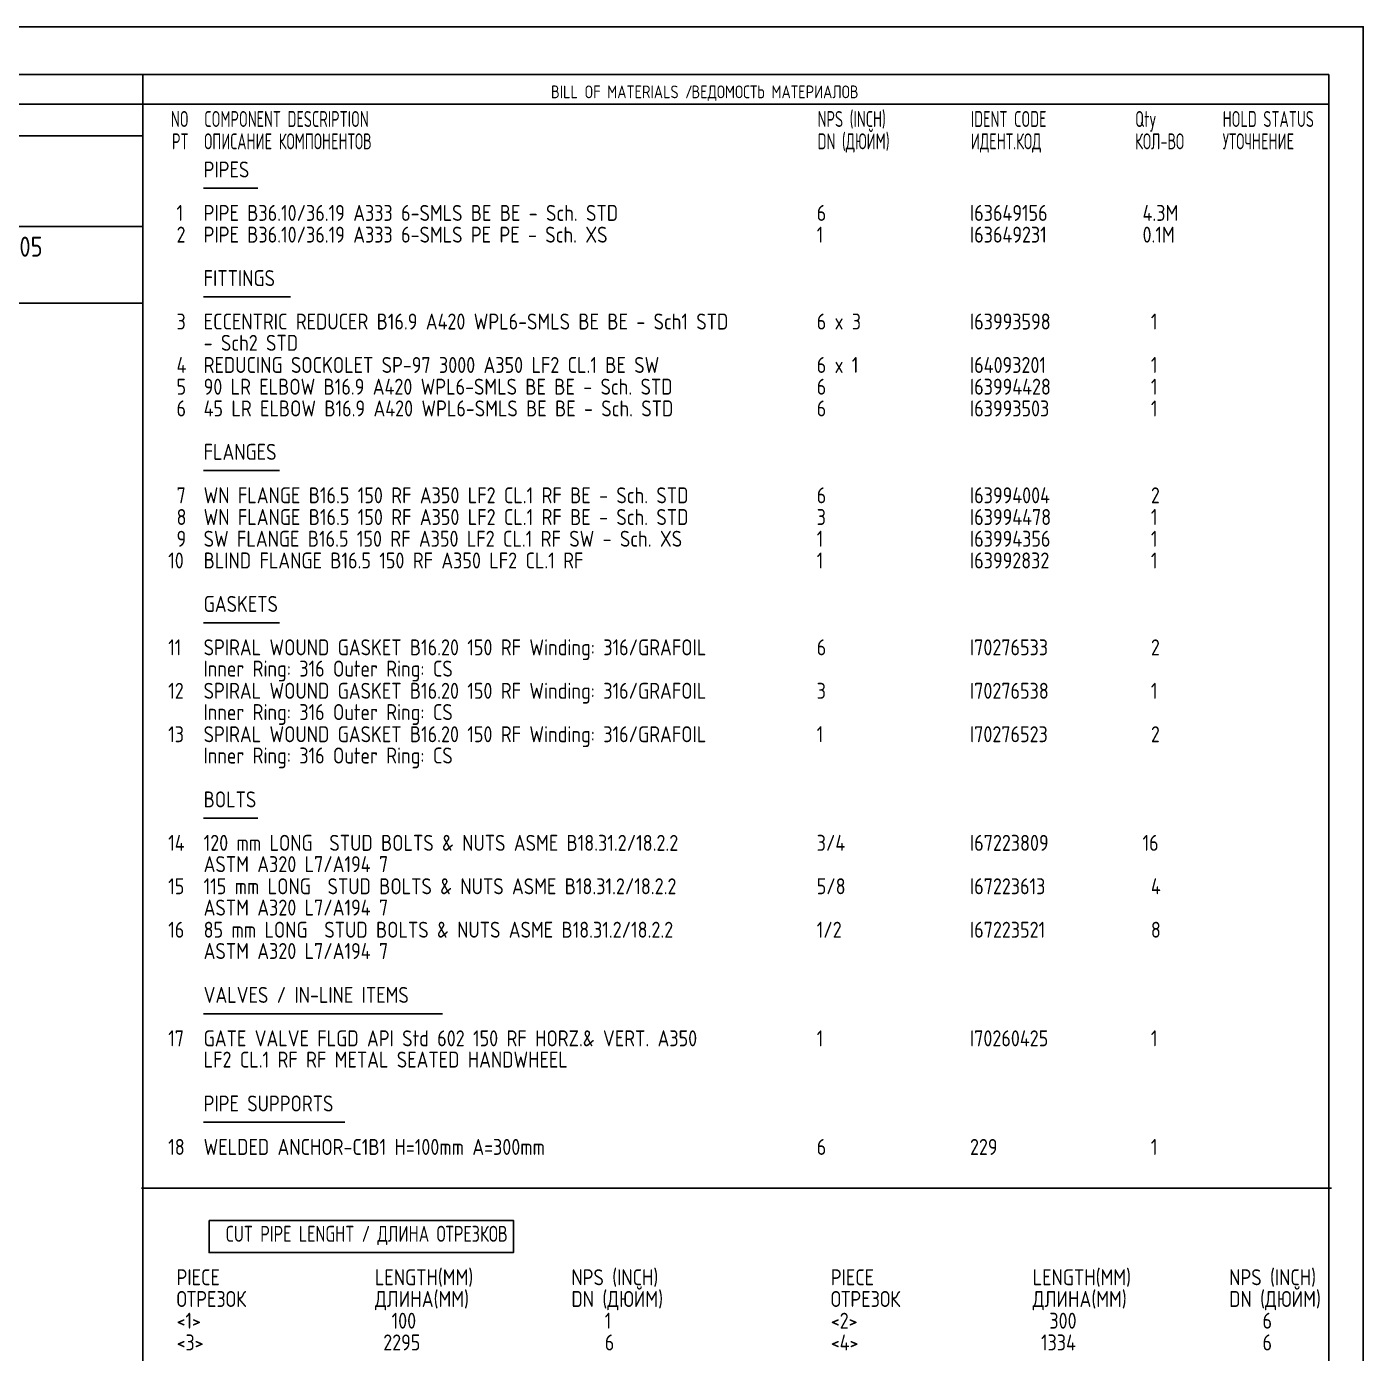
# Model space of a CAD drawing. Extents: x 0 to 594, y 0 to 420.
# Drawn here: x 384.7 to 594, y 212.3 to 420 of the extents above; entities that cross this region are included whole.
import ezdxf
from ezdxf.enums import TextEntityAlignment as Align

# ---------------------------------------------------------------- set-up
doc = ezdxf.new("R2010")
doc.units = 0
doc.header["$MEASUREMENT"] = 0
doc.linetypes.add('BORDER_2012_SLN$0$8001.Solid', pattern=[0])
for name, color, linetype in [('BORDER_2012_SLN$0$2', 7, 'Continuous'), ('BORDER_2012_SLN$0$GT_1', 7, 'Continuous'), ('GT_1', 7, 'Continuous')]:
    doc.layers.add(name, color=color, linetype=linetype)
for name, color, linetype, lineweight in [('BORDER_2012_SLN$0$BG_Level_1', 7, 'BORDER_2012_SLN$0$8001.Solid', 25), ('BORDER_2012_SLN$0$Level_1', 7, 'BORDER_2012_SLN$0$8001.Solid', 25), ('BORDER_2012_SLN$0$Level_18', 7, 'BORDER_2012_SLN$0$8001.Solid', 25)]:
    doc.layers.add(name, color=color, linetype=linetype, lineweight=lineweight)
doc.styles.add('BORDER_2012_SLN$0$GOST type A', font='GOST type A')
doc.styles.add('BORDER_2012_SLN$0$HTX1', font='')
doc.styles.add('HTX1', font='')
doc.styles.get('BORDER_2012_SLN$0$HTX1').set_extended_font_data('GOST type A')
doc.styles.get('HTX1').set_extended_font_data('GOST type A')

# ---------------------------------------------------------------- blocks, each defined once
blk = doc.blocks.new('BORDER_2012_SLN')
at = {"layer": 'BORDER_2012_SLN$0$2'}
blk.add_line((162.42, 407.85), (588.6, 407.85), dxfattribs=at)
at = {"layer": 'BORDER_2012_SLN$0$Level_1', "color": 7, "lineweight": -3}
for p, q in [((588.6, 412.5), (25.4, 412.5)), ((402.9, 7.5), (402.9, 412.5)), ((588.6, 412.5), (588.6, 7.5)), ((402.75, 402.9), (188.39, 402.9)), ((402.9, 388.7), (162.37, 388.68)), ((402.9, 376.7), (25.4, 376.7))]:
    blk.add_line(p, q, dxfattribs=at)
at = {"layer": 'BORDER_2012_SLN$0$Level_18', "color": 7, "lineweight": -3, "flags": 128}
blk.add_lwpolyline([(0, 0), (0, 420), (594, 420), (594, 0)], close=True, dxfattribs=at)
at = {"layer": 'BORDER_2012_SLN$0$BG_Level_1', "color": 7, "style": 'BORDER_2012_SLN$0$GOST type A'}
for s, p in [('BILL OF MATERIALS / ', (466.8, 408.8)), ('ВЕДОМОСТЬ МАТЕРИАЛОВ', (488.8, 408.8))]:
    blk.add_text(s, height=2, dxfattribs=at).set_placement(p)
at = {"layer": 'BORDER_2012_SLN$0$GT_1', "style": 'BORDER_2012_SLN$0$HTX1', "width": 0.8}
for s, p in [('NO', (410.06, 404.3)), ('PT', (410.06, 400.8))]:
    blk.add_text(s, height=2.5, dxfattribs=at).set_placement(p, align=Align.RIGHT)
for s, p in [('COMPONENT DESCRIPTION', (412.5, 404.3)), ('NPS (INCH)', (508.56, 404.3)), ('IDENT CODE', (532.56, 404.3)), ('Qty', (558.27, 404.3)), ('HOLD STATUS', (571.99, 404.3)), ('DN (ДЮЙМ)', (508.56, 400.8)), ('ОПИСАНИЕ КОМПОНЕНТОВ', (412.5, 400.8)), ('ИДЕНТ.КОД', (532.56, 400.8)), ('КОЛ-ВО', (558.27, 400.8)), ('УТОЧНЕНИЕ', (571.99, 400.8))]:
    blk.add_text(s, height=2.5, dxfattribs=at).set_placement(p)

msp = doc.modelspace()

# ---------------------------------------------------------------- linework, layer by layer
at = {"layer": 'GT_1', "flags": 128}
for points in [[(0, 0), (594, 0), (594, 420), (0, 420), (0, 0)], [(420.914, 394.704), (412.414, 394.704)], [(426.014, 377.697), (412.414, 377.697)], [(424.314, 350.486), (412.414, 350.486)], [(424.314, 326.677), (412.414, 326.677)], [(420.914, 296.065), (412.414, 296.065)], [(449.814, 265.452), (412.414, 265.452)], [(434.514, 248.446), (412.414, 248.446)], [(402.7, 238.131), (589, 238.131)], [(413.271, 233.085), (460.914, 233.085), (460.914, 228.037), (413.271, 228.037), (413.271, 233.085)]]:
    msp.add_lwpolyline(points, dxfattribs=at)

# ---------------------------------------------------------------- block references
at = {"linetype": 'Continuous'}
msp.add_blockref('BORDER_2012_SLN', (0, 0), dxfattribs=at)

# ---------------------------------------------------------------- texts
at = {"layer": 'GT_1', "style": 'HTX1'}
for s, height, width, p in [('PIPES', 2.5, 1.02, (412.414, 396.395)), ('  1', 2.5, 1.02, (405.557, 389.592)), ('PIPE B36.10/36.19 A333 6-SMLS BE BE - Sch. STD', 2.5, 1.02, (412.414, 389.592)), ('6', 2.5, 1.02, (508.414, 389.592)), ('I63649156', 2.5, 1.02, (532.414, 389.592)), (' 4.3M', 2.5, 1.02, (558.129, 389.592)), ('  2', 2.5, 1.02, (405.557, 386.19)), ('PIPE B36.10/36.19 A333 6-SMLS PE PE - Sch. XS', 2.5, 1.02, (412.414, 386.19)), ('1', 2.5, 1.02, (508.414, 386.19)), ('I63649231', 2.5, 1.02, (532.414, 386.19)), (' 0.1M', 2.5, 1.02, (558.129, 386.19)), ('SLN-2725-8768-25-F-2705', 3.125, 1.02, (345, 384)), ('FITTINGS', 2.5, 1.02, (412.414, 379.388)), ('  3', 2.5, 1.02, (405.557, 372.585)), ('ECCENTRIC REDUCER B16.9 A420 WPL6-SMLS BE BE - Sch1 STD', 2.5, 1.02, (412.414, 372.585)), ('6 x 3', 2.5, 1.02, (508.414, 372.585)), ('I63993598', 2.5, 1.02, (532.414, 372.585)), ('  1', 2.5, 1.02, (558.129, 372.585)), ('- Sch2 STD', 2.5, 1.02, (412.414, 369.252)), ('  4', 2.5, 1.02, (405.557, 365.782)), ('REDUCING SOCKOLET SP-97 3000 A350 LF2 CL.1 BE SW', 2.5, 1.02, (412.414, 365.782)), ('6 x 1', 2.5, 1.02, (508.414, 365.782)), ('I64093201', 2.5, 1.02, (532.414, 365.782)), ('  1', 2.5, 1.02, (558.129, 365.782)), ('  5', 2.5, 1.02, (405.557, 362.381)), ('90 LR ELBOW B16.9 A420 WPL6-SMLS BE BE - Sch. STD', 2.5, 1.02, (412.414, 362.381)), ('6', 2.5, 1.02, (508.414, 362.381)), ('I63994428', 2.5, 1.02, (532.414, 362.381)), ('  1', 2.5, 1.02, (558.129, 362.381)), ('  6', 2.5, 1.02, (405.557, 358.98)), ('45 LR ELBOW B16.9 A420 WPL6-SMLS BE BE - Sch. STD', 2.5, 1.02, (412.414, 358.98)), ('6', 2.5, 1.02, (508.414, 358.98)), ('I63993503', 2.5, 1.02, (532.414, 358.98)), ('  1', 2.5, 1.02, (558.129, 358.98)), ('FLANGES', 2.5, 1.02, (412.414, 352.177)), ('  7', 2.5, 1.02, (405.557, 345.374)), ('WN FLANGE B16.5 150 RF A350 LF2 CL.1 RF BE - Sch. STD', 2.5, 1.02, (412.414, 345.374)), ('6', 2.5, 1.02, (508.414, 345.374)), ('I63994004', 2.5, 1.02, (532.414, 345.374)), ('  2', 2.5, 1.02, (558.129, 345.374)), ('  8', 2.5, 1.02, (405.557, 341.973)), ('WN FLANGE B16.5 150 RF A350 LF2 CL.1 RF BE - Sch. STD', 2.5, 1.02, (412.414, 341.973)), ('3', 2.5, 1.02, (508.414, 341.973)), ('I63994478', 2.5, 1.02, (532.414, 341.973)), ('  1', 2.5, 1.02, (558.129, 341.973)), ('  9', 2.5, 1.02, (405.557, 338.571)), ('SW FLANGE B16.5 150 RF A350 LF2 CL.1 RF SW - Sch. XS', 2.5, 1.02, (412.414, 338.571)), ('1', 2.5, 1.02, (508.414, 338.571)), ('I63994356', 2.5, 1.02, (532.414, 338.571)), ('  1', 2.5, 1.02, (558.129, 338.571)), (' 10', 2.5, 1.02, (405.557, 335.17)), ('BLIND FLANGE B16.5 150 RF A350 LF2 CL.1 RF', 2.5, 1.02, (412.414, 335.17)), ('1', 2.5, 1.02, (508.414, 335.17)), ('I63992832', 2.5, 1.02, (532.414, 335.17)), ('  1', 2.5, 1.02, (558.129, 335.17)), ('GASKETS', 2.5, 1.02, (412.414, 328.367)), (' 11', 2.5, 1.02, (405.557, 321.565)), ('SPIRAL WOUND GASKET B16.20 150 RF Winding: 316/GRAFOIL', 2.5, 1.02, (412.414, 321.565)), ('6', 2.5, 1.02, (508.414, 321.565)), ('I70276533', 2.5, 1.02, (532.414, 321.565)), ('  2', 2.5, 1.02, (558.129, 321.565)), ('Inner Ring: 316 Outer Ring: CS', 2.5, 1.02, (412.414, 318.231)), (' 12', 2.5, 1.02, (405.557, 314.762)), ('SPIRAL WOUND GASKET B16.20 150 RF Winding: 316/GRAFOIL', 2.5, 1.02, (412.414, 314.762)), ('3', 2.5, 1.02, (508.414, 314.762)), ('I70276538', 2.5, 1.02, (532.414, 314.762)), ('  1', 2.5, 1.02, (558.129, 314.762)), ('Inner Ring: 316 Outer Ring: CS', 2.5, 1.02, (412.414, 311.429)), (' 13', 2.5, 1.02, (405.557, 307.959)), ('SPIRAL WOUND GASKET B16.20 150 RF Winding: 316/GRAFOIL', 2.5, 1.02, (412.414, 307.959)), ('1', 2.5, 1.02, (508.414, 307.959)), ('I70276523', 2.5, 1.02, (532.414, 307.959)), ('  2', 2.5, 1.02, (558.129, 307.959)), ('Inner Ring: 316 Outer Ring: CS', 2.5, 1.02, (412.414, 304.626)), ('BOLTS', 2.5, 1.02, (412.414, 297.755)), (' 14', 2.5, 1.02, (405.557, 290.952)), ('120 mm LONG  STUD BOLTS & NUTS ASME B18.31.2/18.2.2', 2.5, 1.02, (412.414, 290.952)), ('3/4', 2.5, 1.02, (508.414, 290.952)), ('I67223809', 2.5, 1.02, (532.414, 290.952)), (' 16', 2.5, 1.02, (558.129, 290.952)), ('ASTM A320 L7/A194 7', 2.5, 1.02, (412.414, 287.619)), (' 15', 2.5, 1.02, (405.557, 284.15)), ('115 mm LONG  STUD BOLTS & NUTS ASME B18.31.2/18.2.2', 2.5, 1.02, (412.414, 284.15)), ('5/8', 2.5, 1.02, (508.414, 284.15)), ('I67223613', 2.5, 1.02, (532.414, 284.15)), ('  4', 2.5, 1.02, (558.129, 284.15)), ('ASTM A320 L7/A194 7', 2.5, 1.02, (412.414, 280.816)), (' 16', 2.5, 1.02, (405.557, 277.347)), ('85 mm LONG  STUD BOLTS & NUTS ASME B18.31.2/18.2.2', 2.5, 1.02, (412.414, 277.347)), ('1/2', 2.5, 1.02, (508.414, 277.347)), ('I67223521', 2.5, 1.02, (532.414, 277.347)), ('  8', 2.5, 1.02, (558.129, 277.347)), ('ASTM A320 L7/A194 7', 2.5, 1.02, (412.414, 274.014)), ('VALVES / IN-LINE ITEMS', 2.5, 1.02, (412.414, 267.143)), (' 17', 2.5, 1.02, (405.557, 260.34)), ('GATE VALVE FLGD API Std 602 150 RF HORZ.& VERT. A350', 2.5, 1.02, (412.414, 260.34)), ('1', 2.5, 1.02, (508.414, 260.34)), ('I70260425', 2.5, 1.02, (532.414, 260.34)), ('  1', 2.5, 1.02, (558.129, 260.34)), ('LF2 CL.1 RF RF METAL SEATED HANDWHEEL', 2.5, 1.02, (412.414, 257.007)), ('PIPE SUPPORTS', 2.5, 1.02, (412.414, 250.136)), (' 18', 2.5, 1.02, (405.557, 243.333)), ('WELDED ANCHOR-C1B1 H=100mm A=300mm', 2.5, 1.02, (412.414, 243.333)), ('6', 2.5, 1.02, (508.414, 243.333)), ('229', 2.5, 1.02, (532.414, 243.333)), ('  1', 2.5, 1.02, (558.129, 243.333)), ('CUT PIPE LENGHT / ДЛИНА ОТРЕЗКОВ', 2.5, 0.9, (415.843, 229.728)), ('  PIECE', 2.5, 1.02, (405.557, 222.925)), ('    LENGTH(MM)', 2.5, 1.02, (434, 222.925)), ('NPS (INCH)', 2.5, 1.02, (470, 222.925)), ('  PIECE', 2.5, 1.02, (508, 222.925)), ('    LENGTH(MM)', 2.5, 1.02, (537, 222.925)), ('NPS (INCH)', 2.5, 1.02, (573, 222.925)), ('  ОТРЕЗОК', 2.5, 1.02, (405.557, 219.524)), ('    ДЛИНА(MM)', 2.5, 1.02, (434, 219.524)), ('DN (ДЮЙМ)', 2.5, 1.02, (470, 219.524)), ('  ОТРЕЗОК', 2.5, 1.02, (508, 219.524)), ('    ДЛИНА(MM)', 2.5, 1.02, (537, 219.524)), ('DN (ДЮЙМ)', 2.5, 1.02, (573, 219.524)), ('  <1>', 2.5, 1.02, (405.557, 216.122)), ('      100', 2.5, 1.02, (434, 216.122)), ('    1', 2.5, 1.02, (470, 216.122)), ('  <2>', 2.5, 1.02, (508, 216.122)), ('      300', 2.5, 1.02, (537, 216.122)), ('    6', 2.5, 1.02, (573, 216.122)), ('  <3>', 2.5, 1.02, (405.557, 212.721)), ('     2295', 2.5, 1.02, (434, 212.721)), ('    6', 2.5, 1.02, (470, 212.721)), ('  <4>', 2.5, 1.02, (508, 212.721)), ('     1334', 2.5, 1.02, (537, 212.721)), ('    6', 2.5, 1.02, (573, 212.721))]:
    msp.add_text(s, height=height, dxfattribs=dict(at, width=width)).set_placement(p)

doc.saveas('drawing.dxf')
